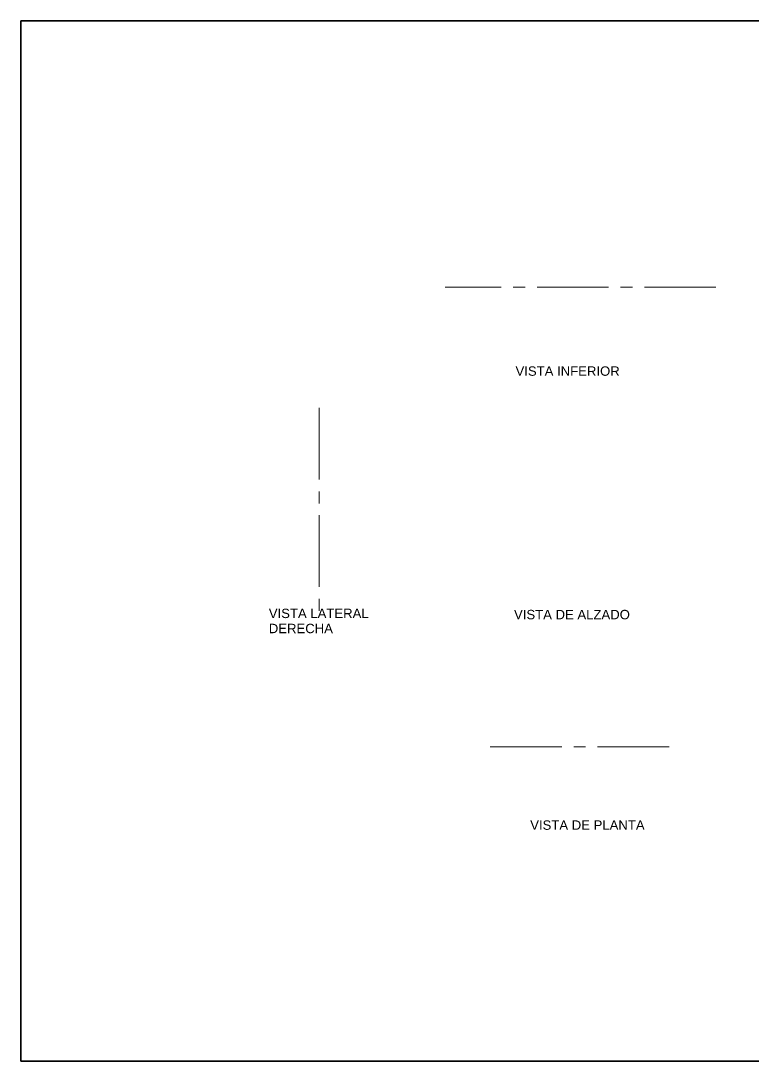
# Paper-space layout 'A3 horizontal' of a CAD drawing. Header units: millimetres. Extents: x 0 to 410, y 0 to 287.
# Drawn here: x 20 to 215, y 10 to 287 of the extents above; entities that cross this region are included whole.
import ezdxf

# ---------------------------------------------------------------- set-up
doc = ezdxf.new("R2010")
doc.units = ezdxf.units.MM
doc.linetypes.add('ACAD_ISO10W100', pattern=[18, 12, -3, 0, -3])
doc.linetypes.add('CENTER2', pattern=[28.575, 19.05, -3.175, 3.175, -3.175])
for name, color, linetype, lineweight in [('Cajetin y formato', 7, 'Continuous', 35), ('Ejes', 1, 'ACAD_ISO10W100', 15), ('Textos y leyendas', 1, 'Continuous', 15)]:
    doc.layers.add(name, color=color, linetype=linetype, lineweight=lineweight)
doc.styles.get("Standard").update_dxf_attribs({"font": 'arial.ttf'})

# ---------------------------------------------------------------- blocks, each defined once
blk = doc.blocks.new('Formato A3')
at = {"layer": 'Cajetin y formato'}
for p, q in [((20, 287), (20, 10)), ((410, 287), (20, 287)), ((20, 10), (410, 10))]:
    blk.add_line(p, q, dxfattribs=at)
blk = doc.blocks.new('*U38')
at = {"layer": 'Ejes', "color": 0, "linetype": 'CENTER2', "transparency": 16777216}
blk.add_line((29.95, 0), (-42.1, 0), dxfattribs=at)
blk = doc.blocks.new('*U39')
at = {"layer": 'Ejes', "color": 0, "linetype": 'CENTER2', "transparency": 16777216}
blk.add_line((0, 35.24), (0, -20), dxfattribs=at)
blk = doc.blocks.new('*U41')
at = {"layer": 'Ejes', "color": 0, "linetype": 'CENTER2', "transparency": 16777216}
blk.add_line((24.5, 0), (-24.5, 0), dxfattribs=at)

psp = doc.layouts.new('A3 horizontal')

# ---------------------------------------------------------------- block references
psp.add_blockref('Formato A3', (0, 0))
at = {"layer": 'Ejes', "linetype": 'CENTER2'}
for name, p in [('*U38', (175.12, 216.1)), ('*U39', (99.44, 148.68)), ('*U41', (168.12, 93.73))]:
    psp.add_blockref(name, p, dxfattribs=at)

# ---------------------------------------------------------------- texts
at = {"layer": 'Textos y leyendas'}
for s, p in [('VISTA INFERIOR', (151.72, 192.49)), ('VISTA LATERAL', (86.03, 127.98)), ('VISTA DE ALZADO', (151.32, 127.66)), ('DERECHA', (86.03, 123.96)), ('VISTA DE PLANTA', (155.63, 71.61))]:
    psp.add_text(s, height=2.5, dxfattribs=at).set_placement(p)

doc.saveas('drawing.dxf')
